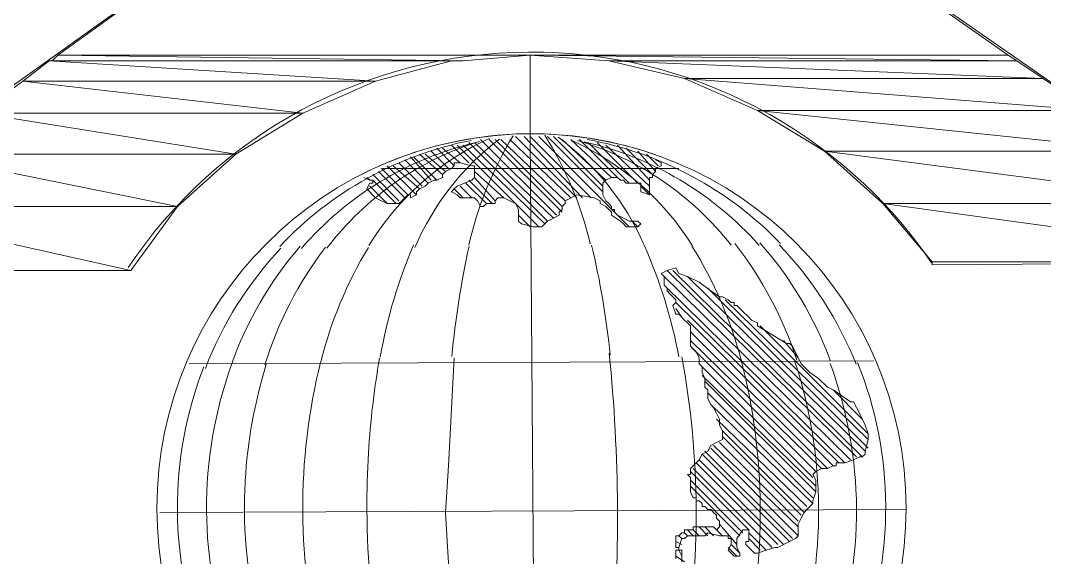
# Model space of a CAD drawing. Header units: millimetres. Extents: x -15225 to 158921, y -72156 to 56162.
# Drawn here: x 34786 to 36963, y -36814 to -35672 of the extents above; entities that cross this region are included whole.
import ezdxf

# ---------------------------------------------------------------- set-up
doc = ezdxf.new("R2010")
doc.units = ezdxf.units.MM
doc.linetypes.add('ACAD_ISO03W100', pattern=[30, 12, -18])
doc.linetypes.add('DASHED2', pattern=[0.375, 0.25, -0.125])
doc.layers.get('0').update_dxf_attribs({"linetype": 'CONTINUOUS'})
doc.layers.add('Layer2', color=7, linetype='ACAD_ISO03W100', lineweight=15)
doc.layers.add('P', color=7, linetype='CONTINUOUS')

# ---------------------------------------------------------------- blocks, each defined once
blk = doc.blocks.new('north')
at = {"color": 7, "lineweight": 0}
for p, q in [((6604.816, 3736.658), (6660.441, 3776.538)), ((6660.441, 3776.538), (6626.64, 3752.189)), ((6660.441, 3776.538), (6626.64, 3752.189)), ((6695.079, 3752.189), (6660.441, 3776.538)), ((6716.705, 3737.288), (6660.441, 3776.538)), ((6626.016, 3751.768), (6624.126, 3750.295)), ((6626.016, 3751.768), (6624.126, 3750.295)), ((6626.016, 3751.768), (6654.986, 3751.768)), ((6626.224, 3751.768), (6626.016, 3751.768)), ((6626.016, 3751.768), (6654.986, 3751.768)), ((6626.224, 3751.768), (6626.016, 3751.768)), ((6649.526, 3750.295), (6626.016, 3751.768)), ((6649.526, 3750.295), (6626.016, 3751.768)), ((6626.016, 3751.768), (6654.986, 3751.768)), ((6649.526, 3750.295), (6626.016, 3751.768)), ((6649.526, 3750.295), (6626.016, 3751.768)), ((6626.016, 3751.768), (6654.986, 3751.768)), ((6626.64, 3752.189), (6626.224, 3751.768)), ((6626.64, 3752.189), (6626.224, 3751.768)), ((6626.224, 3751.768), (6655.829, 3751.768)), ((6626.224, 3751.768), (6655.829, 3751.768)), ((6654.986, 3751.768), (6626.224, 3751.768)), ((6654.986, 3751.768), (6626.224, 3751.768)), ((6626.224, 3751.768), (6655.829, 3751.768)), ((6654.986, 3751.768), (6626.224, 3751.768)), ((6654.986, 3751.768), (6626.224, 3751.768)), ((6626.224, 3751.768), (6655.829, 3751.768)), ((6626.64, 3752.189), (6695.079, 3752.189)), ((6626.64, 3752.189), (6695.079, 3752.189)), ((6655.829, 3751.768), (6626.64, 3752.189)), ((6655.829, 3751.768), (6626.64, 3752.189)), ((6626.64, 3752.189), (6660.654, 3752.189)), ((6655.829, 3751.768), (6626.64, 3752.189)), ((6655.829, 3751.768), (6626.64, 3752.189)), ((6626.64, 3752.189), (6660.654, 3752.189)), ((6654.986, 3751.768), (6649.526, 3750.295)), ((6655.829, 3751.768), (6654.986, 3751.768)), ((6660.654, 3752.189), (6655.829, 3751.768)), ((6695.709, 3751.768), (6660.654, 3752.189)), ((6660.654, 3752.189), (6666.327, 3751.768)), ((6695.709, 3751.768), (6660.654, 3752.189)), ((6660.654, 3752.189), (6695.079, 3752.189)), ((6695.709, 3751.768), (6660.654, 3752.189)), ((6660.654, 3752.189), (6666.327, 3751.768)), ((6695.709, 3751.768), (6660.654, 3752.189)), ((6660.654, 3752.189), (6695.079, 3752.189)), ((6660.654, 3752.189), (6660.654, 3746.313)), ((6666.327, 3751.768), (6695.709, 3751.768)), ((6666.327, 3751.768), (6695.709, 3751.768)), ((6697.603, 3750.508), (6666.327, 3751.768)), ((6666.327, 3751.768), (6671.777, 3750.508)), ((6697.603, 3750.508), (6666.327, 3751.768)), ((6666.327, 3751.768), (6695.709, 3751.768)), ((6697.603, 3750.508), (6666.327, 3751.768)), ((6666.327, 3751.768), (6671.777, 3750.508)), ((6697.603, 3750.508), (6666.327, 3751.768)), ((6666.327, 3751.768), (6695.709, 3751.768)), ((6695.079, 3752.189), (6695.709, 3751.768)), ((6695.709, 3751.768), (6697.603, 3750.508)), ((6624.126, 3750.295), (6620.977, 3747.989)), ((6624.126, 3750.295), (6620.977, 3747.989)), ((6624.126, 3750.295), (6649.526, 3750.295)), ((6624.126, 3750.295), (6649.526, 3750.295)), ((6644.279, 3747.989), (6624.126, 3750.295)), ((6644.279, 3747.989), (6624.126, 3750.295)), ((6624.126, 3750.295), (6649.526, 3750.295)), ((6644.279, 3747.989), (6624.126, 3750.295)), ((6644.279, 3747.989), (6624.126, 3750.295)), ((6624.126, 3750.295), (6649.526, 3750.295)), ((6649.526, 3750.295), (6644.279, 3747.989)), ((6671.777, 3750.508), (6697.603, 3750.508)), ((6671.777, 3750.508), (6697.603, 3750.508)), ((6700.96, 3748.197), (6671.777, 3750.508)), ((6671.777, 3750.508), (6677.028, 3748.197)), ((6700.96, 3748.197), (6671.777, 3750.508)), ((6671.777, 3750.508), (6697.603, 3750.508)), ((6700.96, 3748.197), (6671.777, 3750.508)), ((6671.777, 3750.508), (6677.028, 3748.197)), ((6700.96, 3748.197), (6671.777, 3750.508)), ((6671.777, 3750.508), (6697.603, 3750.508)), ((6697.603, 3750.508), (6700.96, 3748.197)), ((6620.977, 3747.989), (6644.279, 3747.989)), ((6620.977, 3747.989), (6644.279, 3747.989)), ((6639.449, 3745.049), (6620.977, 3747.989)), ((6639.449, 3745.049), (6620.977, 3747.989)), ((6620.977, 3747.989), (6644.279, 3747.989)), ((6639.449, 3745.049), (6620.977, 3747.989)), ((6639.449, 3745.049), (6620.977, 3747.989)), ((6620.977, 3747.989), (6644.279, 3747.989)), ((6644.279, 3747.989), (6639.449, 3745.049)), ((6677.028, 3748.197), (6700.96, 3748.197)), ((6677.028, 3748.197), (6700.96, 3748.197)), ((6705.161, 3745.262), (6677.028, 3748.197)), ((6677.028, 3748.197), (6681.858, 3745.262)), ((6705.161, 3745.262), (6677.028, 3748.197)), ((6677.028, 3748.197), (6700.96, 3748.197)), ((6705.161, 3745.262), (6677.028, 3748.197)), ((6677.028, 3748.197), (6681.858, 3745.262)), ((6705.161, 3745.262), (6677.028, 3748.197)), ((6677.028, 3748.197), (6700.96, 3748.197)), ((6654.986, 3745.683), (6656.245, 3744.419)), ((6655.407, 3745.683), (6661.284, 3739.802)), ((6655.829, 3745.683), (6661.705, 3740.015)), ((6656.245, 3745.892), (6661.909, 3740.223)), ((6656.662, 3745.892), (6662.335, 3740.437)), ((6657.088, 3746.1), (6662.548, 3740.64)), ((6657.713, 3746.1), (6662.965, 3740.853)), ((6658.13, 3746.1), (6662.965, 3741.27)), ((6658.556, 3746.1), (6663.173, 3741.691)), ((6659.186, 3746.1), (6663.59, 3741.905)), ((6659.603, 3746.313), (6664.016, 3741.905)), ((6660.237, 3746.313), (6664.433, 3741.905)), ((6661.075, 3692.568), (6660.654, 3746.313)), ((6660.654, 3746.313), (6665.062, 3741.905)), ((6661.284, 3746.313), (6667.795, 3739.802)), ((6661.909, 3746.313), (6665.901, 3742.321)), ((6662.335, 3746.313), (6665.901, 3742.738)), ((6662.965, 3746.1), (6666.114, 3743.164)), ((6663.59, 3746.1), (6666.53, 3743.372)), ((6664.219, 3746.1), (6666.952, 3743.372)), ((6664.849, 3745.892), (6667.795, 3742.951)), ((6665.484, 3745.892), (6668.425, 3742.951)), ((6666.114, 3745.683), (6669.263, 3742.738)), ((6666.952, 3745.683), (6669.263, 3743.164)), ((6616.569, 3745.049), (6639.449, 3745.049)), ((6616.569, 3745.049), (6639.449, 3745.049)), ((6635.254, 3741.27), (6616.569, 3745.049)), ((6635.254, 3741.27), (6616.569, 3745.049)), ((6616.569, 3745.049), (6639.449, 3745.049)), ((6635.254, 3741.27), (6616.569, 3745.049)), ((6635.254, 3741.27), (6616.569, 3745.049)), ((6616.569, 3745.049), (6639.449, 3745.049)), ((6639.449, 3745.049), (6635.254, 3741.27)), ((6652.68, 3745.049), (6654.351, 3743.581)), ((6653.097, 3745.049), (6654.564, 3743.794)), ((6653.518, 3745.262), (6654.778, 3744.002)), ((6653.935, 3745.475), (6655.194, 3744.215)), ((6654.351, 3745.475), (6655.616, 3744.419)), ((6667.582, 3745.475), (6669.471, 3743.581)), ((6668.425, 3745.262), (6669.679, 3743.794)), ((6669.049, 3745.049), (6669.892, 3744.215)), ((6681.858, 3745.262), (6705.161, 3745.262)), ((6681.858, 3745.262), (6705.161, 3745.262)), ((6710.615, 3741.483), (6681.858, 3745.262)), ((6681.858, 3745.262), (6686.054, 3741.483)), ((6710.615, 3741.483), (6681.858, 3745.262)), ((6681.858, 3745.262), (6705.161, 3745.262)), ((6710.615, 3741.483), (6681.858, 3745.262)), ((6681.858, 3745.262), (6686.054, 3741.483)), ((6710.615, 3741.483), (6681.858, 3745.262)), ((6681.858, 3745.262), (6705.161, 3745.262)), ((6650.369, 3744.215), (6652.467, 3742.113)), ((6650.786, 3744.215), (6652.68, 3742.534)), ((6651.207, 3744.419), (6652.883, 3742.738)), ((6651.629, 3744.632), (6653.305, 3742.951)), ((6652.05, 3744.845), (6653.518, 3743.164)), ((6652.253, 3744.845), (6653.935, 3743.164)), ((6655.194, 3744.215), (6654.986, 3744.002)), ((6655.616, 3744.419), (6655.194, 3744.419)), ((6655.194, 3744.419), (6655.194, 3744.215)), ((6656.459, 3744.215), (6655.616, 3744.419)), ((6656.662, 3744.215), (6656.459, 3744.215)), ((6656.662, 3743.372), (6656.662, 3744.215)), ((6669.679, 3744.632), (6670.096, 3744.419)), ((6670.096, 3744.215), (6669.679, 3744.002)), ((6670.096, 3744.419), (6670.096, 3744.419)), ((6670.096, 3744.419), (6670.096, 3744.215)), ((6670.096, 3744.215), (6670.096, 3744.215)), ((6649.318, 3743.581), (6651.207, 3741.691)), ((6649.739, 3743.794), (6651.629, 3741.905)), ((6649.948, 3744.002), (6671.36, 3744.002)), ((6649.948, 3744.002), (6651.837, 3742.113)), ((6654.564, 3743.794), (6654.351, 3743.581)), ((6654.351, 3743.581), (6654.351, 3743.372)), ((6654.986, 3744.002), (6654.564, 3743.794)), ((6656.662, 3743.794), (6658.77, 3741.905)), ((6669.679, 3743.794), (6669.471, 3743.581)), ((6669.471, 3743.581), (6669.471, 3743.372)), ((6669.679, 3744.002), (6669.679, 3743.794)), ((6669.679, 3743.794), (6669.679, 3743.794)), ((6649.105, 3743.164), (6648.688, 3743.372)), ((6648.901, 3743.372), (6649.105, 3743.164)), ((6648.901, 3742.534), (6649.105, 3742.951)), ((6649.318, 3743.164), (6649.105, 3743.164)), ((6649.105, 3742.951), (6649.318, 3742.951)), ((6649.105, 3742.738), (6650.369, 3741.483)), ((6649.318, 3742.951), (6649.318, 3743.164)), ((6649.318, 3743.164), (6650.999, 3741.483)), ((6653.097, 3742.738), (6652.68, 3742.534)), ((6653.305, 3742.951), (6653.097, 3742.738)), ((6653.726, 3743.164), (6653.305, 3742.951)), ((6653.935, 3743.164), (6653.726, 3743.164)), ((6654.351, 3743.372), (6653.935, 3743.164)), ((6655.194, 3742.534), (6655.407, 3742.738)), ((6655.407, 3742.738), (6656.459, 3743.164)), ((6655.407, 3742.738), (6655.407, 3742.738)), ((6655.616, 3742.738), (6656.459, 3741.905)), ((6656.032, 3742.951), (6657.505, 3741.483)), ((6656.245, 3743.164), (6657.927, 3741.483)), ((6656.459, 3743.164), (6656.662, 3743.372)), ((6656.662, 3743.372), (6658.13, 3741.691)), ((6666.114, 3743.164), (6665.901, 3742.951)), ((6665.901, 3742.951), (6665.901, 3742.738)), ((6665.901, 3742.738), (6665.901, 3742.321)), ((6666.53, 3743.372), (6666.114, 3743.164)), ((6666.952, 3743.372), (6666.53, 3743.372)), ((6667.16, 3743.164), (6666.952, 3743.372)), ((6667.373, 3743.164), (6667.16, 3743.164)), ((6667.582, 3742.951), (6667.373, 3743.164)), ((6667.373, 3743.164), (6667.373, 3743.164)), ((6667.795, 3742.951), (6667.582, 3742.951)), ((6668.425, 3742.951), (6667.795, 3742.951)), ((6668.628, 3742.951), (6668.425, 3742.951)), ((6668.628, 3742.321), (6668.628, 3742.951)), ((6668.628, 3742.738), (6669.263, 3742.113)), ((6669.471, 3743.372), (6669.263, 3743.372)), ((6669.263, 3743.372), (6669.263, 3743.164)), ((6669.263, 3743.164), (6669.263, 3743.164)), ((6669.263, 3743.164), (6669.263, 3742.113)), ((6649.526, 3741.905), (6648.901, 3742.534)), ((6651.837, 3742.113), (6651.415, 3741.691)), ((6652.05, 3742.113), (6651.837, 3742.113)), ((6652.467, 3742.113), (6652.05, 3741.905)), ((6652.05, 3741.905), (6652.05, 3742.113)), ((6652.68, 3742.534), (6652.467, 3742.321)), ((6652.467, 3742.321), (6652.467, 3742.113)), ((6654.986, 3742.321), (6655.194, 3742.534)), ((6655.407, 3742.113), (6654.986, 3742.321)), ((6654.986, 3742.321), (6654.986, 3742.321)), ((6655.194, 3742.534), (6655.194, 3742.534)), ((6655.194, 3742.534), (6655.194, 3742.534)), ((6655.194, 3742.534), (6655.829, 3741.905)), ((6655.616, 3741.905), (6655.407, 3742.113)), ((6664.016, 3742.113), (6663.173, 3741.691)), ((6665.271, 3741.905), (6664.016, 3742.113)), ((6665.901, 3742.321), (6665.901, 3742.113)), ((6665.901, 3742.113), (6666.114, 3741.691)), ((6669.263, 3742.113), (6668.628, 3742.321)), ((6611.322, 3741.27), (6635.254, 3741.27)), ((6611.322, 3741.27), (6635.254, 3741.27)), ((6631.892, 3736.658), (6611.322, 3741.27)), ((6631.892, 3736.658), (6611.322, 3741.27)), ((6611.322, 3741.27), (6635.254, 3741.27)), ((6611.322, 3741.27), (6635.254, 3741.27)), ((6631.892, 3736.658), (6611.322, 3741.27)), ((6635.254, 3741.27), (6631.892, 3736.658)), ((6635.254, 3741.27), (6631.892, 3736.658)), ((6649.948, 3741.691), (6649.526, 3741.905)), ((6650.369, 3741.483), (6649.948, 3741.691)), ((6650.786, 3741.483), (6650.369, 3741.483)), ((6650.999, 3741.483), (6650.786, 3741.483)), ((6651.207, 3741.483), (6650.999, 3741.483)), ((6651.415, 3741.691), (6651.207, 3741.483)), ((6656.662, 3741.905), (6655.616, 3741.905)), ((6656.875, 3741.691), (6656.662, 3741.905)), ((6657.088, 3741.27), (6656.875, 3741.691)), ((6657.297, 3741.27), (6657.088, 3741.27)), ((6657.505, 3741.483), (6657.297, 3741.27)), ((6658.13, 3741.483), (6657.505, 3741.483)), ((6658.343, 3741.905), (6658.13, 3741.691)), ((6658.13, 3741.691), (6658.13, 3741.483)), ((6658.77, 3741.905), (6658.343, 3741.905)), ((6659.186, 3741.691), (6658.77, 3741.905)), ((6659.603, 3741.483), (6659.186, 3741.691)), ((6659.811, 3741.067), (6659.603, 3741.483)), ((6663.173, 3741.483), (6662.965, 3741.27)), ((6662.965, 3741.27), (6662.965, 3741.067)), ((6663.173, 3741.691), (6663.173, 3741.483)), ((6665.692, 3741.691), (6665.271, 3741.905)), ((6665.692, 3741.483), (6665.692, 3741.691)), ((6666.114, 3741.27), (6665.692, 3741.483)), ((6666.114, 3741.691), (6666.327, 3741.483)), ((6666.53, 3740.853), (6666.114, 3741.27)), ((6666.327, 3741.483), (6666.327, 3741.483)), ((6666.327, 3741.483), (6666.53, 3741.27)), ((6666.53, 3741.27), (6666.53, 3741.27)), ((6666.53, 3741.27), (6666.53, 3741.067)), ((6686.054, 3741.483), (6710.615, 3741.483)), ((6686.054, 3741.483), (6710.615, 3741.483)), ((6686.054, 3741.483), (6689.619, 3737.288)), ((6716.705, 3737.288), (6686.054, 3741.483)), ((6686.054, 3741.483), (6689.619, 3737.288)), ((6716.705, 3737.288), (6686.054, 3741.483)), ((6686.054, 3741.483), (6710.615, 3741.483)), ((6686.054, 3741.483), (6710.615, 3741.483)), ((6716.705, 3737.288), (6686.054, 3741.483)), ((6659.811, 3740.223), (6659.811, 3741.067)), ((6659.811, 3740.64), (6660.654, 3739.802)), ((6662.752, 3740.64), (6662.335, 3740.437)), ((6662.965, 3741.067), (6662.752, 3740.853)), ((6662.752, 3740.853), (6662.752, 3740.64)), ((6666.53, 3741.067), (6666.744, 3741.067)), ((6666.53, 3740.64), (6666.53, 3740.853)), ((6667.16, 3740.223), (6666.53, 3740.64)), ((6666.744, 3741.067), (6666.744, 3740.853)), ((6666.744, 3740.853), (6666.952, 3740.64)), ((6666.952, 3740.64), (6667.373, 3740.437)), ((6660.024, 3740.015), (6659.811, 3740.223)), ((6660.867, 3739.802), (6660.024, 3740.015)), ((6660.024, 3740.015), (6660.024, 3740.015)), ((6661.492, 3739.802), (6660.867, 3739.802)), ((6660.867, 3739.802), (6660.867, 3739.802)), ((6661.705, 3740.015), (6661.492, 3739.802)), ((6661.909, 3740.223), (6661.705, 3740.015)), ((6662.335, 3740.437), (6661.909, 3740.223)), ((6667.373, 3740.015), (6667.16, 3740.223)), ((6667.373, 3740.437), (6667.795, 3740.223)), ((6667.582, 3739.802), (6667.373, 3740.015)), ((6668.211, 3739.802), (6667.582, 3739.802)), ((6667.582, 3739.802), (6667.582, 3739.802)), ((6667.795, 3740.223), (6667.998, 3740.223)), ((6667.998, 3740.223), (6668.211, 3740.223)), ((6667.998, 3740.223), (6668.425, 3739.802)), ((6668.211, 3740.223), (6668.425, 3740.223)), ((6668.425, 3739.802), (6668.211, 3739.802)), ((6668.425, 3740.223), (6668.628, 3740.015)), ((6668.628, 3740.015), (6668.425, 3739.802)), ((6671.152, 3736.861), (6670.522, 3736.658)), ((6671.36, 3736.445), (6671.152, 3736.861)), ((6689.619, 3737.288), (6716.705, 3737.288)), ((6689.619, 3737.288), (6716.705, 3737.288)), ((6716.705, 3737.288), (6689.619, 3737.075)), ((6689.619, 3737.288), (6716.705, 3737.288)), ((6689.619, 3737.288), (6716.705, 3737.288)), ((6716.705, 3737.288), (6689.619, 3737.075)), ((6689.619, 3737.075), (6689.619, 3737.288)), ((6631.892, 3736.658), (6604.816, 3736.658)), ((6631.892, 3736.658), (6604.816, 3736.658)), ((6604.816, 3736.658), (6631.892, 3736.658)), ((6605.019, 3736.658), (6631.892, 3736.658)), ((6605.019, 3736.658), (6631.892, 3736.658)), ((6605.019, 3736.658), (6631.892, 3736.658)), ((6605.019, 3736.658), (6631.892, 3736.658)), ((6670.522, 3736.658), (6670.096, 3736.445)), ((6670.096, 3736.445), (6670.309, 3736.232)), ((6670.096, 3736.445), (6683.743, 3723.011)), ((6670.309, 3736.232), (6670.309, 3735.607)), ((6670.522, 3736.658), (6684.169, 3723.224)), ((6670.939, 3736.658), (6684.586, 3723.224)), ((6671.99, 3736.232), (6671.36, 3736.445)), ((6671.36, 3736.445), (6671.36, 3736.445)), ((6672.833, 3735.815), (6671.99, 3736.232)), ((6671.99, 3736.232), (6684.794, 3723.641)), ((6670.309, 3735.607), (6670.522, 3735.393)), ((6670.309, 3735.607), (6683.326, 3722.798)), ((6670.522, 3735.393), (6670.522, 3735.19)), ((6673.671, 3735.19), (6672.833, 3735.815)), ((6673.458, 3735.393), (6685.007, 3723.849)), ((6670.522, 3735.19), (6670.731, 3734.977)), ((6670.731, 3734.977), (6670.939, 3734.764)), ((6670.939, 3734.764), (6671.152, 3734.55)), ((6671.152, 3734.55), (6671.152, 3734.347)), ((6674.301, 3734.764), (6673.671, 3735.19)), ((6674.514, 3734.764), (6674.301, 3734.764)), ((6674.931, 3734.55), (6674.514, 3734.764)), ((6674.718, 3734.55), (6685.007, 3724.479)), ((6675.139, 3734.347), (6674.931, 3734.55)), ((6671.152, 3734.347), (6670.939, 3734.134)), ((6670.939, 3734.134), (6671.152, 3733.509)), ((6671.152, 3734.347), (6682.905, 3722.798)), ((6671.152, 3733.926), (6671.574, 3733.296)), ((6675.347, 3734.347), (6675.139, 3734.347)), ((6675.347, 3734.134), (6675.347, 3734.347)), ((6675.556, 3734.134), (6675.347, 3734.134)), ((6675.769, 3733.926), (6675.556, 3734.134)), ((6675.982, 3733.717), (6675.769, 3733.926)), ((6671.152, 3733.509), (6671.36, 3733.509)), ((6671.36, 3733.509), (6671.777, 3733.083)), ((6671.777, 3733.083), (6671.99, 3732.879)), ((6671.99, 3733.083), (6682.488, 3722.589)), ((6676.399, 3733.296), (6675.982, 3733.717)), ((6676.612, 3733.083), (6676.399, 3733.296)), ((6677.028, 3732.879), (6676.612, 3733.083)), ((6676.612, 3733.083), (6676.612, 3733.083)), ((6671.99, 3732.879), (6672.203, 3732.666)), ((6672.203, 3732.666), (6672.203, 3732.453)), ((6672.203, 3732.453), (6672.203, 3731.198)), ((6677.028, 3732.666), (6677.028, 3732.879)), ((6679.126, 3731.411), (6677.028, 3732.666)), ((6677.237, 3732.666), (6685.007, 3724.895)), ((6672.203, 3732.245), (6682.072, 3722.381)), ((6672.203, 3731.615), (6681.645, 3722.381)), ((6678.918, 3731.615), (6679.964, 3730.355)), ((6672.203, 3731.198), (6672.407, 3730.985)), ((6672.203, 3731.198), (6681.229, 3722.168)), ((6672.407, 3730.985), (6672.62, 3730.772)), ((6679.334, 3731.411), (6679.126, 3731.411)), ((6679.548, 3731.198), (6679.334, 3731.411)), ((6680.177, 3729.939), (6679.548, 3731.198)), ((6636.092, 3729.939), (6685.424, 3730.147)), ((6655.194, 3730.355), (6654.778, 3722.589)), ((6672.62, 3730.772), (6672.62, 3730.772)), ((6672.62, 3730.772), (6672.833, 3730.355)), ((6672.833, 3730.355), (6672.833, 3729.939)), ((6672.833, 3729.939), (6673.041, 3729.73)), ((6672.833, 3729.939), (6681.015, 3721.746)), ((6673.041, 3729.73), (6673.041, 3729.517)), ((6673.041, 3729.517), (6673.041, 3729.304)), ((6680.594, 3729.517), (6680.177, 3729.939)), ((6680.807, 3729.304), (6680.594, 3729.517)), ((6673.041, 3729.304), (6673.25, 3728.887)), ((6673.041, 3729.101), (6681.229, 3721.117)), ((6673.25, 3728.887), (6673.25, 3728.674)), ((6673.25, 3728.674), (6673.25, 3728.258)), ((6673.25, 3728.674), (6681.229, 3720.7)), ((6681.437, 3728.887), (6680.807, 3729.304)), ((6682.072, 3728.258), (6681.437, 3728.887)), ((6673.25, 3728.258), (6673.458, 3728.049)), ((6673.458, 3728.049), (6673.458, 3727.836)), ((6682.488, 3728.049), (6682.072, 3728.258)), ((6683.743, 3727.206), (6682.488, 3728.049)), ((6682.488, 3728.049), (6684.586, 3725.947)), ((6673.458, 3727.836), (6673.458, 3727.419)), ((6673.458, 3727.836), (6681.015, 3720.279)), ((6673.458, 3727.419), (6673.671, 3726.993)), ((6683.956, 3727.206), (6683.743, 3727.206)), ((6684.373, 3726.368), (6683.956, 3727.206)), ((6673.671, 3726.993), (6673.875, 3726.79)), ((6673.671, 3726.993), (6681.015, 3719.862)), ((6673.875, 3726.79), (6674.088, 3726.368)), ((6674.088, 3726.368), (6674.301, 3725.947)), ((6674.088, 3725.947), (6680.594, 3719.649)), ((6674.301, 3725.947), (6674.301, 3725.525)), ((6684.794, 3725.525), (6684.373, 3726.368)), ((6674.301, 3725.525), (6674.514, 3725.109)), ((6674.514, 3725.109), (6674.514, 3724.692)), ((6674.514, 3725.109), (6680.391, 3719.232)), ((6685.007, 3724.895), (6684.794, 3725.525)), ((6674.088, 3724.271), (6673.671, 3724.057)), ((6674.514, 3724.479), (6674.088, 3724.271)), ((6674.301, 3724.271), (6679.964, 3718.602)), ((6674.514, 3724.692), (6674.514, 3724.479)), ((6674.514, 3724.692), (6680.177, 3719.019)), ((6684.794, 3723.641), (6685.007, 3724.479)), ((6685.007, 3724.479), (6685.007, 3724.895)), ((6673.458, 3723.641), (6673.041, 3723.428)), ((6673.25, 3723.641), (6679.548, 3717.338)), ((6673.671, 3724.057), (6673.458, 3723.641)), ((6673.671, 3723.849), (6679.964, 3717.551)), ((6673.875, 3724.057), (6679.964, 3718.181)), ((6684.794, 3723.428), (6684.794, 3723.641)), ((6672.62, 3722.798), (6672.407, 3722.589)), ((6672.833, 3723.011), (6672.62, 3722.798)), ((6672.62, 3722.798), (6678.496, 3716.921)), ((6673.041, 3723.428), (6672.833, 3723.011)), ((6672.833, 3723.011), (6678.918, 3716.921)), ((6673.041, 3723.428), (6679.334, 3717.135)), ((6682.696, 3722.589), (6682.696, 3722.798)), ((6682.696, 3722.798), (6683.326, 3722.798)), ((6683.326, 3722.798), (6683.956, 3723.011)), ((6683.956, 3723.011), (6684.373, 3723.224)), ((6684.373, 3723.224), (6684.586, 3723.224)), ((6684.586, 3723.224), (6684.794, 3723.428)), ((6654.778, 3722.589), (6654.564, 3719.232)), ((6672.407, 3722.589), (6672.203, 3722.381)), ((6672.203, 3722.381), (6672.203, 3722.168)), ((6672.203, 3722.168), (6672.203, 3722.168)), ((6672.203, 3722.168), (6672.203, 3721.96)), ((6672.203, 3722.168), (6676.399, 3717.973)), ((6672.407, 3722.381), (6678.08, 3716.708)), ((6681.015, 3721.96), (6681.229, 3722.168)), ((6681.229, 3722.168), (6681.645, 3722.381)), ((6681.645, 3722.381), (6682.072, 3722.381)), ((6682.072, 3722.381), (6682.488, 3722.589)), ((6682.488, 3722.589), (6682.696, 3722.589)), ((6672.203, 3721.96), (6671.99, 3721.96)), ((6671.99, 3721.96), (6672.203, 3721.746)), ((6672.203, 3721.746), (6672.203, 3721.746)), ((6672.203, 3721.746), (6672.203, 3720.7)), ((6672.203, 3721.543), (6675.982, 3717.764)), ((6681.229, 3721.543), (6681.015, 3721.96)), ((6681.229, 3720.913), (6681.229, 3721.543)), ((6672.203, 3721.117), (6675.769, 3717.551)), ((6672.203, 3720.7), (6672.407, 3720.279)), ((6681.015, 3720.07), (6681.229, 3720.7)), ((6681.229, 3720.7), (6681.229, 3720.913)), ((6681.229, 3720.913), (6681.229, 3720.913)), ((6672.407, 3720.279), (6672.62, 3720.279)), ((6672.62, 3720.279), (6672.62, 3720.279)), ((6672.62, 3720.279), (6672.62, 3720.07)), ((6672.62, 3720.07), (6672.833, 3720.07)), ((6672.833, 3720.07), (6673.041, 3719.862)), ((6673.041, 3719.862), (6673.041, 3719.649)), ((6680.594, 3719.445), (6681.015, 3719.862)), ((6681.015, 3719.862), (6681.015, 3720.07)), ((6633.995, 3719.232), (6687.735, 3719.445)), ((6654.564, 3719.232), (6655.194, 3708.313)), ((6673.041, 3719.649), (6673.25, 3719.649)), ((6673.25, 3719.649), (6673.458, 3719.445)), ((6673.458, 3719.445), (6673.671, 3719.445)), ((6673.671, 3719.445), (6673.671, 3719.445)), ((6673.671, 3719.445), (6673.875, 3719.232)), ((6673.875, 3719.232), (6674.088, 3719.019)), ((6680.177, 3718.806), (6680.391, 3719.232)), ((6680.391, 3719.232), (6680.594, 3719.445)), ((6674.088, 3719.019), (6674.088, 3718.806)), ((6674.088, 3718.806), (6674.301, 3718.602)), ((6674.301, 3718.602), (6674.301, 3718.602)), ((6674.301, 3718.602), (6674.301, 3718.389)), ((6674.301, 3718.389), (6674.301, 3718.389)), ((6674.301, 3718.389), (6674.301, 3718.181)), ((6674.301, 3718.389), (6675.556, 3716.921)), ((6679.964, 3718.389), (6680.177, 3718.806)), ((6679.964, 3717.551), (6679.964, 3718.389)), ((6671.574, 3717.764), (6671.36, 3717.551)), ((6671.777, 3717.764), (6671.574, 3717.764)), ((6671.574, 3717.764), (6671.574, 3717.764)), ((6672.407, 3717.973), (6671.777, 3717.973)), ((6671.777, 3717.973), (6671.777, 3717.973)), ((6671.777, 3717.973), (6671.777, 3717.764)), ((6671.777, 3717.764), (6671.777, 3717.764)), ((6671.777, 3717.764), (6671.99, 3717.551)), ((6671.99, 3717.973), (6672.407, 3717.551)), ((6672.62, 3718.181), (6672.407, 3718.181)), ((6672.407, 3718.181), (6672.407, 3718.181)), ((6672.407, 3718.181), (6672.407, 3717.973)), ((6672.407, 3717.973), (6672.407, 3717.973)), ((6672.407, 3717.973), (6672.833, 3717.551)), ((6673.041, 3718.181), (6672.62, 3718.181)), ((6672.62, 3718.181), (6672.62, 3718.181)), ((6672.833, 3718.181), (6673.458, 3717.551)), ((6673.458, 3718.181), (6673.041, 3718.181)), ((6673.041, 3718.181), (6673.041, 3718.181)), ((6673.041, 3718.181), (6673.041, 3718.181)), ((6673.25, 3718.181), (6673.875, 3717.551)), ((6673.25, 3717.551), (6673.458, 3717.764)), ((6673.671, 3718.181), (6673.458, 3718.181)), ((6673.458, 3718.181), (6673.458, 3718.181)), ((6673.458, 3717.764), (6674.301, 3717.551)), ((6673.875, 3718.181), (6673.671, 3718.181)), ((6673.671, 3718.181), (6673.671, 3718.181)), ((6674.088, 3717.973), (6673.875, 3718.181)), ((6674.301, 3718.181), (6674.088, 3717.973)), ((6674.088, 3717.973), (6674.088, 3717.973)), ((6674.088, 3717.973), (6674.514, 3717.551)), ((6674.301, 3718.181), (6674.301, 3718.181)), ((6675.556, 3717.338), (6675.982, 3717.973)), ((6675.982, 3717.973), (6676.399, 3717.973)), ((6676.399, 3717.973), (6676.399, 3717.338)), ((6676.399, 3717.764), (6677.653, 3716.5)), ((6671.36, 3717.551), (6671.152, 3717.551)), ((6671.152, 3717.551), (6671.152, 3717.338)), ((6671.152, 3717.338), (6671.152, 3717.338)), ((6671.152, 3717.338), (6671.152, 3717.135)), ((6671.152, 3717.135), (6671.152, 3717.135)), ((6671.152, 3717.135), (6671.152, 3717.135)), ((6671.152, 3717.135), (6671.152, 3716.921)), ((6671.152, 3717.135), (6671.574, 3716.921)), ((6671.152, 3716.921), (6671.152, 3716.921)), ((6671.152, 3716.921), (6671.152, 3716.708)), ((6671.36, 3717.551), (6671.36, 3717.551)), ((6671.36, 3717.551), (6671.36, 3717.551)), ((6671.36, 3717.551), (6671.36, 3717.551)), ((6671.36, 3717.551), (6671.574, 3717.338)), ((6671.36, 3716.708), (6671.574, 3717.338)), ((6671.574, 3717.338), (6671.777, 3717.338)), ((6671.777, 3717.338), (6671.99, 3717.551)), ((6671.99, 3717.551), (6672.203, 3717.551)), ((6672.203, 3717.551), (6672.407, 3717.551)), ((6672.407, 3717.551), (6672.833, 3717.551)), ((6672.833, 3717.551), (6673.041, 3717.551)), ((6673.041, 3717.551), (6673.041, 3717.551)), ((6673.041, 3717.551), (6673.25, 3717.551)), ((6674.301, 3717.551), (6674.718, 3717.551)), ((6674.718, 3717.551), (6674.931, 3717.551)), ((6674.931, 3717.551), (6674.931, 3717.338)), ((6674.931, 3717.338), (6675.139, 3717.338)), ((6675.139, 3716.921), (6674.931, 3716.5)), ((6675.139, 3717.338), (6675.139, 3717.135)), ((6675.139, 3717.135), (6675.139, 3716.921)), ((6675.139, 3716.921), (6675.769, 3716.292)), ((6675.556, 3716.708), (6675.556, 3717.338)), ((6676.399, 3717.135), (6676.185, 3717.135)), ((6676.185, 3717.135), (6676.185, 3716.921)), ((6676.185, 3716.921), (6676.399, 3716.708)), ((6676.185, 3716.921), (6676.82, 3716.292)), ((6676.399, 3717.338), (6676.399, 3717.135)), ((6676.399, 3717.338), (6677.237, 3716.5)), ((6678.496, 3716.708), (6679.334, 3717.135)), ((6679.334, 3717.135), (6679.761, 3717.338)), ((6679.761, 3717.338), (6679.964, 3717.551)), ((6679.964, 3717.551), (6679.964, 3717.551)), ((6671.152, 3716.708), (6671.152, 3716.708)), ((6671.152, 3716.708), (6671.36, 3716.708)), ((6671.36, 3716.5), (6671.152, 3716.5)), ((6671.152, 3716.5), (6671.152, 3716.292)), ((6671.152, 3716.292), (6671.152, 3716.292)), ((6671.152, 3716.292), (6671.152, 3716.292)), ((6671.152, 3716.292), (6671.152, 3716.083)), ((6671.36, 3716.5), (6671.36, 3716.708)), ((6671.36, 3716.708), (6671.36, 3716.5)), ((6671.574, 3716.5), (6671.36, 3716.5)), ((6671.36, 3716.5), (6671.36, 3716.5)), ((6671.36, 3716.5), (6671.574, 3716.083)), ((6671.574, 3715.667), (6671.574, 3716.5)), ((6674.931, 3716.708), (6675.556, 3716.083)), ((6674.931, 3716.5), (6675.139, 3716.292)), ((6675.139, 3716.292), (6675.347, 3716.083)), ((6675.769, 3716.292), (6675.556, 3716.708)), ((6675.556, 3716.708), (6675.556, 3716.708)), ((6675.769, 3716.083), (6675.769, 3716.292)), ((6676.399, 3716.708), (6676.612, 3716.5)), ((6676.612, 3716.5), (6676.82, 3716.292)), ((6676.82, 3716.292), (6677.028, 3716.292)), ((6677.028, 3716.292), (6677.653, 3716.5)), ((6677.653, 3716.5), (6678.293, 3716.708)), ((6678.293, 3716.708), (6678.496, 3716.708)), ((6671.152, 3716.083), (6671.152, 3716.083)), ((6671.152, 3716.083), (6671.152, 3716.083)), ((6671.152, 3716.083), (6671.152, 3716.083)), ((6671.152, 3716.083), (6671.152, 3715.87)), ((6671.152, 3716.083), (6671.777, 3715.667)), ((6675.347, 3716.083), (6675.556, 3716.083)), ((6675.556, 3716.083), (6675.769, 3716.083))]:
    blk.add_line(p, q, dxfattribs=at)
for points in [[(6660.55, 3752.403), (6648.961, 3752.333), (6638.15, 3746.516), (6631.709, 3736.876)], [(6689.58, 3737.218), (6683.019, 3746.784), (6672.149, 3752.472), (6660.55, 3752.403)], [(6669.709, 3744.994), (6662.766, 3747.434), (6655.125, 3746.933), (6648.564, 3743.605)], [(6660.753, 3746.516), (6645.861, 3746.516), (6633.781, 3734.441), (6633.781, 3719.545)], [(6659.429, 3746.358), (6657.946, 3743.933), (6656.875, 3741.275), (6656.25, 3738.493)], [(6687.735, 3719.545), (6687.735, 3734.441), (6675.66, 3746.516), (6660.753, 3746.516)], [(6664.983, 3738.592), (6664.329, 3741.359), (6663.223, 3744.002), (6661.71, 3746.417)], [(6656.424, 3746.04), (6651.133, 3744.994), (6646.308, 3742.321), (6642.628, 3738.394)], [(6656.682, 3745.867), (6651.817, 3744.701), (6647.443, 3742.034), (6644.18, 3738.245)], [(6656.999, 3745.956), (6652.63, 3744.607), (6648.787, 3741.919), (6646.02, 3738.275)], [(6657.728, 3746.184), (6654.128, 3744.528), (6651.108, 3741.835), (6649.05, 3738.453)], [(6658.452, 3746.13), (6655.784, 3744.096), (6653.682, 3741.404), (6652.358, 3738.324)], [(6668.851, 3738.537), (6667.502, 3741.607), (6665.37, 3744.26), (6662.677, 3746.263)], [(6672.347, 3738.438), (6670.25, 3741.8), (6667.195, 3744.453), (6663.58, 3746.065)], [(6675.129, 3738.483), (6672.317, 3742.088), (6668.444, 3744.736), (6664.066, 3746.03)], [(6677.157, 3738.463), (6673.845, 3742.212), (6669.436, 3744.825), (6664.557, 3745.931)], [(6678.68, 3738.617), (6674.951, 3742.5), (6670.091, 3745.118), (6664.795, 3746.095)], [(6642.703, 3738.27), (6640.352, 3735.76), (6638.497, 3732.815), (6637.263, 3729.606)], [(6644.101, 3738.413), (6641.924, 3735.879), (6640.228, 3732.969), (6639.112, 3729.815)], [(6645.921, 3738.344), (6643.977, 3735.795), (6642.499, 3732.924), (6641.547, 3729.874)], [(6649.015, 3738.324), (6647.458, 3735.76), (6646.303, 3732.978), (6645.579, 3730.077)], [(6652.268, 3738.518), (6651.153, 3735.924), (6650.349, 3733.207), (6649.863, 3730.425)], [(6656.265, 3738.413), (6655.68, 3735.795), (6655.264, 3733.147), (6655.021, 3730.469)], [(6666.426, 3730.554), (6666.153, 3733.226), (6665.712, 3735.879), (6665.087, 3738.488)], [(6671.37, 3730.43), (6670.855, 3733.207), (6670.016, 3735.914), (6668.866, 3738.493)], [(6675.853, 3730.206), (6675.099, 3733.102), (6673.904, 3735.87), (6672.317, 3738.413)], [(6679.875, 3730.187), (6678.888, 3733.226), (6677.366, 3736.083), (6675.402, 3738.607)], [(6682.295, 3730.117), (6681.149, 3733.251), (6679.419, 3736.152), (6677.212, 3738.652)], [(6684.14, 3729.904), (6682.865, 3733.097), (6680.986, 3736.023), (6678.6, 3738.503)], [(6649.814, 3730.35), (6649.417, 3728.089), (6649.149, 3725.813), (6649.015, 3723.532)], [(6666.947, 3719.604), (6666.927, 3723.304), (6666.729, 3727.003), (6666.352, 3730.678)], [(6672.62, 3719.49), (6672.6, 3723.17), (6672.253, 3726.829), (6671.574, 3730.439)], [(6677.237, 3719.594), (6677.217, 3723.224), (6676.741, 3726.834), (6675.823, 3730.35)], [(6637.144, 3729.715), (6635.874, 3726.418), (6635.229, 3722.912), (6635.254, 3719.381)], [(6639.122, 3729.815), (6637.932, 3726.462), (6637.332, 3722.927), (6637.352, 3719.366)], [(6641.656, 3729.899), (6640.808, 3727.172), (6640.297, 3724.345), (6640.134, 3721.494)], [(6645.564, 3730.058), (6644.691, 3726.537), (6644.26, 3722.912), (6644.279, 3719.292)], [(6681.437, 3719.54), (6681.412, 3723.12), (6680.842, 3726.681), (6679.731, 3730.082)], [(6684.169, 3719.52), (6684.14, 3723.08), (6683.505, 3726.611), (6682.275, 3729.954)], [(6686.267, 3719.708), (6686.247, 3723.249), (6685.563, 3726.75), (6684.249, 3730.028)], [(6649.015, 3723.532), (6648.926, 3722.148), (6648.891, 3720.774), (6648.901, 3719.396)], [(6640.134, 3721.494), (6640.099, 3720.774), (6640.079, 3720.055), (6640.084, 3719.341)], [(6633.781, 3719.545), (6633.781, 3704.648), (6645.861, 3692.568), (6660.753, 3692.568)], [(6635.254, 3719.381), (6635.274, 3715.84), (6635.958, 3712.344), (6637.268, 3709.061)], [(6637.352, 3719.366), (6637.372, 3715.801), (6638.011, 3712.275), (6639.241, 3708.933)], [(6640.084, 3719.341), (6640.104, 3715.761), (6640.679, 3712.205), (6641.785, 3708.804)], [(6644.279, 3719.292), (6644.299, 3715.667), (6644.78, 3712.047), (6645.693, 3708.536)], [(6648.901, 3719.396), (6648.921, 3715.726), (6649.268, 3712.057), (6649.948, 3708.447)], [(6660.753, 3692.568), (6675.66, 3692.568), (6687.735, 3704.648), (6687.735, 3719.545)], [(6666.491, 3708.516), (6666.818, 3712.2), (6666.977, 3715.895), (6666.947, 3719.594)], [(6671.702, 3708.531), (6672.332, 3712.151), (6672.64, 3715.816), (6672.62, 3719.485)], [(6675.952, 3708.823), (6676.83, 3712.344), (6677.261, 3715.959), (6677.237, 3719.594)], [(6679.855, 3708.982), (6680.931, 3712.399), (6681.457, 3715.959), (6681.437, 3719.54)], [(6682.399, 3709.061), (6683.589, 3712.419), (6684.189, 3715.949), (6684.169, 3719.52)], [(6684.368, 3709.369), (6685.642, 3712.672), (6686.287, 3716.178), (6686.267, 3719.708)]]:
    blk.add_open_spline(points, degree=3, dxfattribs=at)
blk = doc.blocks.new('plan')
at = {"layer": 'P', "linetype": 'ByBlock', "xscale": 14.76133118516744, "yscale": 14.76133118516744, "zscale": 14.76133118516744}
blk.add_blockref('north', (571863.5, 101795.8), dxfattribs=at)

msp = doc.modelspace()

# ---------------------------------------------------------------- block references
at = {"layer": 'Layer2', "linetype": 'DASHED2', "xscale": 2, "yscale": 2, "zscale": 2}
msp.add_blockref('plan', (-1304498, -350111.5), dxfattribs=at)

doc.saveas('drawing.dxf')
